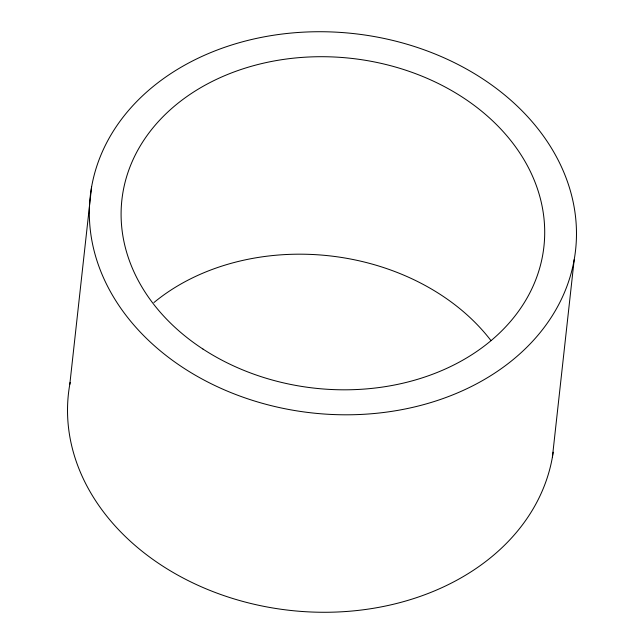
<?xml version="1.0" encoding="UTF-8"?>
<svg xmlns="http://www.w3.org/2000/svg" width="644" height="644" viewBox="0 0 644 644"><rect width="100%" height="100%" fill="white"/><g stroke="black" fill="none" stroke-linecap="round" stroke-linejoin="round"><path stroke-width="0.97" d="M69.794 384.388L91.593 186.905M552.407 457.095L574.207 259.613A244.148 190.809 6.3 0 0 240.993 42.222A244.148 190.809 6.3 0 0 183.508 367.949A244.148 190.809 6.3 0 0 574.207 259.613M153.948 302.535A212.303 165.919 6.3 0 1 490.978 340.604M553.188 452.201A244.148 190.809 6.3 0 1 279.818 609.079A244.148 190.809 6.3 0 1 70.14 382.48M202.989 349.072A212.303 165.919 6.3 0 0 542.731 254.871A212.303 165.919 6.3 0 0 252.979 65.833A212.303 165.919 6.3 0 0 202.989 349.072"/></g></svg>
